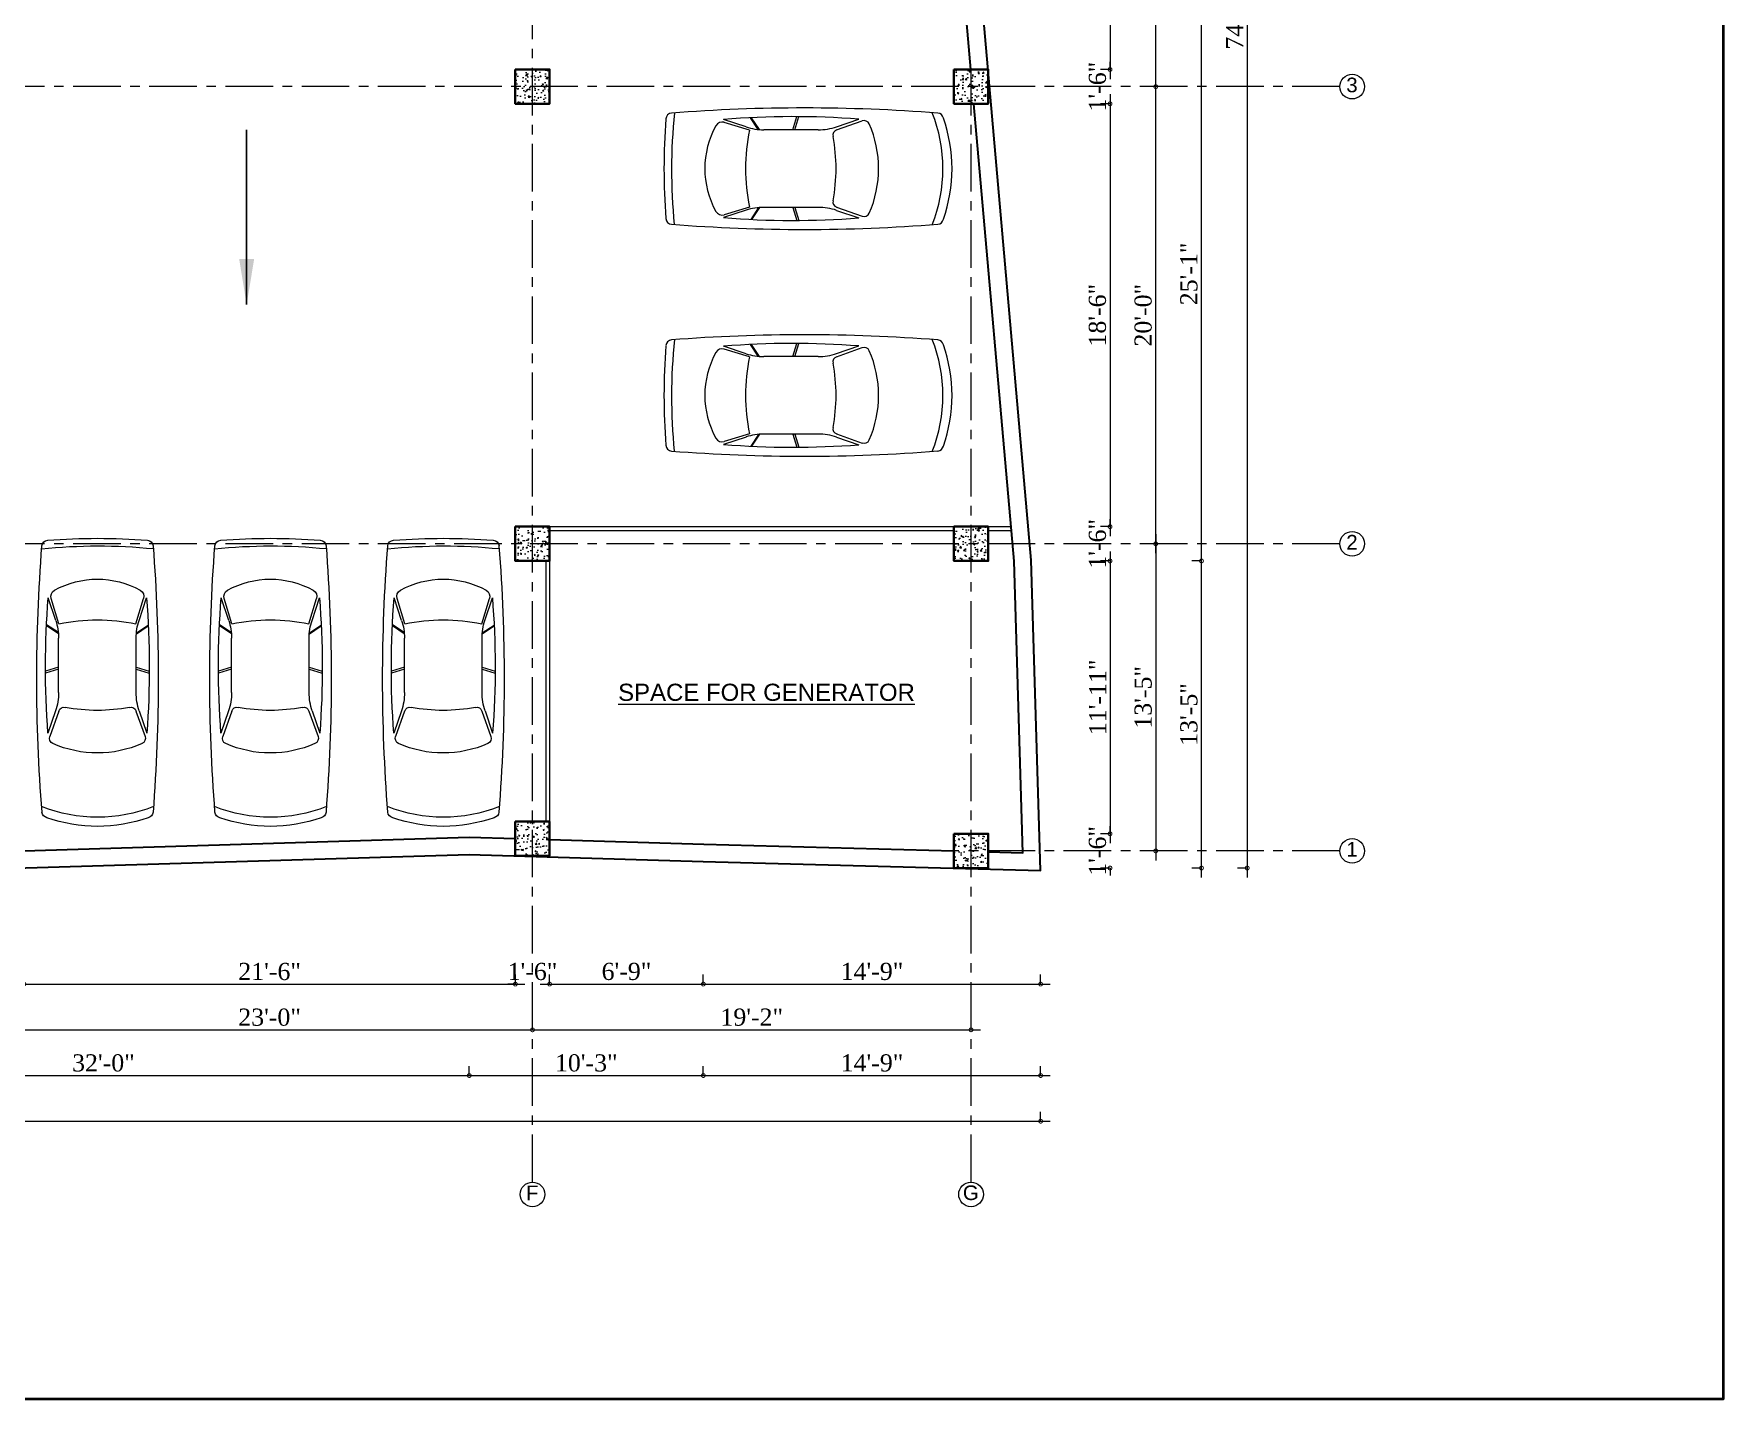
# Model space of a CAD drawing. Header units: inches. Extents: x 5223 to 201172, y -52570 to -12314.
# Drawn here: x 194687 to 195574, y -52570 to -51853 of the extents above; entities that cross this region are included whole.
import ezdxf

# ---------------------------------------------------------------- set-up
doc = ezdxf.new("R2010")
doc.units = ezdxf.units.IN
doc.header["$LTSCALE"] = 20
doc.header["$MEASUREMENT"] = 0
doc.header["$PDMODE"] = 98
doc.linetypes.add('CENTER', pattern=[2, 1.25, -0.25, 0.25, -0.25])
for name, color, linetype, lineweight in [('border', 242, 'Continuous', 40), ('CL', 252, 'CENTER', 5), ('column', 1, 'Continuous', 35), ('D-DIM', 5, 'Continuous', 13), ('Dim', 7, 'Continuous', 9), ('Dimention', 77, 'Continuous', 9), ('ELE 0.9', 252, 'Continuous', 9), ('FIXT', 34, 'Continuous', 5), ('hatch', 30, 'Continuous', 9), ('leader lines', 191, 'Continuous', 9), ('T-TEXT', 7, 'Continuous', 13), ('text', 247, 'Continuous', 13), ('Wall', 7, 'Continuous', 30)]:
    doc.layers.add(name, color=color, linetype=linetype, lineweight=lineweight)
doc.styles.get("Standard").update_dxf_attribs({"font": 'ARIALN.TTF'})
doc.styles.add('Times', font='times.ttf')
doc.dimstyles.new('D100', dxfattribs={"dimtxt": 8, "dimasz": 9, "dimexe": 5, "dimexo": 5, "dimgap": 2, "dimtad": 1, "dimdec": 0, "dimzin": 3, "dimdsep": 46, "dimlunit": 4, "dimtxsty": 'Times', "dimblk": 'DOTSMALL', "dimcen": 0.09, "dimdle": 5, "dimaunit": 1, "dimadec": 3, "dimazin": 0, "dimtfac": 1, "dimtdec": 0, "dimtix": 1, "dimtofl": 0, "dimtmove": 1, "dimatfit": 0, "dimfxl": 1, "dimtolj": 1, "dimtzin": 0, "dimarcsym": 0})
doc.dimstyles.get("Standard").update_dxf_attribs({"dimtxt": 12, "dimasz": 9, "dimexe": 6, "dimexo": 12, "dimgap": 0.09, "dimtad": 0, "dimdec": 0, "dimzin": 0, "dimdsep": 46, "dimlunit": 4, "dimtxsty": 'Standard', "dimcen": 3, "dimadec": 0, "dimazin": 0, "dimtfac": 1, "dimtdec": 0, "dimtofl": 0, "dimtmove": 0, "dimatfit": 3, "dimfxl": 1, "dimtolj": 1, "dimtzin": 0, "dimarcsym": 0})

# ---------------------------------------------------------------- blocks, each defined once
blk = doc.blocks.new('COL')
at = {"layer": 'ELE 0.9'}
h = blk.add_hatch(dxfattribs=at)
h.set_pattern_fill('AR-CONC', color=256, style=0)
h.set_pattern_definition([(50, (0, 0), (7.17260183, -0.62752135), [0.75, -8.25]), (355, (0, 0), (-1.38751334, 7.52192134), [0.6, -6.6]), (100.4514, (0.598, -0.052), (5.78509382, 6.89439542), [0.6374019, -7.01142112]), (46.1842, (0, 2), (10.6724105, -1.65519014), [1.125, -12.375]), (96.6356, (0.889, 1.862), (9.34662706, 9.7411787), [0.9561029, -10.51713]), (351.1842, (0, 2), (9.34661945, 9.741186), [0.9, -9.9]), (21, (1, 1.5), (5.96907052, -4.0261889), [0.75, -8.25]), (326, (1, 1.5), (2.43315332, 7.25150045), [0.6, -6.6]), (71.4514, (1.4974, 1.1645), (8.4022263, 3.22530497), [0.6374019, -7.01142112]), (37.5, (0, 0), (0.121598553, 3.32893854), [0, -6.52, 0, -6.7, 0, -6.625]), (7.5, (0, 0), (2.630695374, 3.94411712), [0, -3.82, 0, -6.37, 0, -2.525]), (327.5, (-2.23, 0), (5.33822436, -0.225548717), [0, -2.5, 0, -7.8, 0, -10.35]), (317.5, (-3.23, 0), (5.8318617, 1.00104982), [0, -3.25, 0, -5.18, 0, -7.35])])
h.paths.add_polyline_path([(151149.68, -27522.26), (151149.68, -27540.26), (151167.68, -27540.26), (151167.68, -27522.26)])
at = {"layer": 'column'}
blk.add_lwpolyline([(151149.68, -27522.26), (151167.68, -27522.26), (151167.68, -27540.26)], dxfattribs=at)
blk.add_lwpolyline([(151149.68, -27522.26), (151167.68, -27522.26), (151167.68, -27540.26), (151149.68, -27540.26)], close=True, dxfattribs=at)
blk = doc.blocks.new('mb-xecon4')
for p, q in [((2455, 604), (2392, 809)), ((2488, 604), (2425, 809)), ((3010, 607), (3132, 793)), ((3023, 608), (3144, 793)), ((1802, 601), (1404, 743)), ((1804, 651), (1455, 770)), ((2089, 604), (2940, 604)), ((3166, 599), (3560, 720)), ((3218, 649), (3570, 765)), ((1802, -605), (1404, -747)), ((1804, -655), (1455, -774)), ((2089, -608), (2940, -608)), ((2455, -608), (2392, -813)), ((2488, -608), (2425, -813)), ((3010, -611), (3132, -797)), ((3026, -612), (3146, -796)), ((3166, -603), (3560, -724)), ((3218, -653), (3570, -769))]:
    blk.add_line(p, q)
for centre, radius, start, end in [((231, 770), 98.5, 94.7676, 167.5073), ((2500, -2), 2359, 158.1738, 201.7093), ((2308, -25730), 26679, 85.545, 94.4823), ((2482, -12703), 13512, 85.3789, 94.3571), ((-4522, 6), 8903, 354.3356, 5.5832), ((4373, 771), 98.5, 4.3031, 85.2614), ((2380, 0), 2380, 160.5862, 199.4138), ((2872, -2), 1726, 156.1789, 203.8211), ((1374, 659), 88.7, 70.353, 156.1789), ((1772, 518), 88.7, 349.1015, 70.353), ((2089, 1491), 887, 251.2286, 270), ((2940, 1491), 887, 270, 288.2564), ((147, -2), 3078, 348.7342, 11.2658), ((3593, 614), 111, 28.9569, 107.0145), ((2479, -2), 1383, 331.0431, 28.9569), ((-5871, 0), 10371, 355.6969, 4.3031), ((4469, -2), 2658, 169.1015, 190.8985), ((1772, -521), 88.7, 289.647, 10.8985), ((231, -770), 98.5, 192.4927, 265.2324), ((1374, -663), 88.7, 203.8211, 289.647), ((2482, 12699), 13512, 265.6429, 274.6211), ((2089, -1495), 887, 90, 108.7714), ((2940, -1495), 887, 71.7436, 90), ((3593, -618), 111, 252.9855, 331.0431), ((4373, -771), 98.5, 274.7386, 355.6969), ((2308, 25730), 26679, 265.5177, 274.455)]:
    blk.add_arc(centre, radius, start, end)
blk = doc.blocks.new('car')
at = {"layer": 'FIXT', "lineweight": 0, "xscale": 0.03360000000702712, "yscale": 0.03360000000702712, "zscale": 0.03360000000702712, "rotation": 270}
blk.add_blockref('mb-xecon4', (192901.68, -51417.7), dxfattribs=at)
blk = doc.blocks.new('_DotSmall')
at = {"layer": 'Dimention', "color": 0, "const_width": 0.5}
blk.add_lwpolyline([(-0.0625, 0, 1), (0.0625, 0, 1)], format="xyb", close=True, dxfattribs=at)
blk = doc.blocks.new('*D319')
at = {"layer": 'Defpoints', "color": 0, "transparency": 16777216}
for p in [(194681.58, -52352.1), (194939.58, -52352.1), (194939.58, -52352.1)]:
    blk.add_point(p, dxfattribs=at)
at = {"layer": 'Dim', "color": 0, "lineweight": 5, "transparency": 16777216}
for p, q in [((194676.58, -52352.1), (194944.58, -52352.1)), ((194681.58, -52352.1), (194681.58, -52347.1)), ((194939.58, -52352.1), (194939.58, -52347.1))]:
    blk.add_line(p, q, dxfattribs=at)
at = {"layer": 'Dim', "color": 0, "lineweight": 5, "transparency": 16777216, "xscale": 4, "yscale": 4, "zscale": 4, "rotation": 180}
blk.add_blockref('_DotSmall', (194681.58, -52352.1), dxfattribs=at)
at = {"layer": 'Dim', "color": 0, "lineweight": 5, "transparency": 16777216, "xscale": 4, "yscale": 4, "zscale": 4}
blk.add_blockref('_DotSmall', (194939.58, -52352.1), dxfattribs=at)
at = {"layer": 'Dim', "color": 0, "transparency": 16777216, "insert": (194810.58, -52345.52), "char_height": 9, "attachment_point": 5, "style": 'Times'}
blk.add_mtext('\\A1;21\'-6"', dxfattribs=at)
blk = doc.blocks.new('*D320')
at = {"layer": 'Defpoints', "color": 0, "transparency": 16777216}
for p in [(194939.58, -52352.1), (194957.58, -52352.1), (194957.58, -52352.1)]:
    blk.add_point(p, dxfattribs=at)
at = {"layer": 'Dim', "color": 0, "lineweight": 5, "transparency": 16777216}
for p, q in [((194939.58, -52352.1), (194935.58, -52352.1)), ((194939.58, -52352.1), (194939.58, -52347.1)), ((194957.58, -52352.1), (194957.58, -52347.1)), ((194957.58, -52352.1), (194961.58, -52352.1))]:
    blk.add_line(p, q, dxfattribs=at)
at = {"layer": 'Dim', "color": 0, "lineweight": 5, "transparency": 16777216, "xscale": 4, "yscale": 4, "zscale": 4}
blk.add_blockref('_DotSmall', (194939.58, -52352.1), dxfattribs=at)
at = {"layer": 'Dim', "color": 0, "lineweight": 5, "transparency": 16777216, "xscale": 4, "yscale": 4, "zscale": 4, "rotation": 180}
blk.add_blockref('_DotSmall', (194957.58, -52352.1), dxfattribs=at)
at = {"layer": 'Dim', "color": 0, "transparency": 16777216, "insert": (194948.58, -52345.52), "char_height": 9, "attachment_point": 5, "style": 'Times'}
blk.add_mtext('\\A1;1\'-6"', dxfattribs=at)
blk = doc.blocks.new('*D245')
at = {"layer": 'Defpoints', "color": 0, "transparency": 16777216}
for p in [(194672.56, -52376.1), (194948.58, -52376.1), (194948.58, -52376.1)]:
    blk.add_point(p, dxfattribs=at)
at = {"layer": 'Dim', "color": 0, "lineweight": 5, "transparency": 16777216}
for p, q in [((194667.56, -52376.1), (194953.58, -52376.1)), ((194672.56, -52376.1), (194672.56, -52371.1)), ((194948.58, -52376.1), (194948.58, -52371.1))]:
    blk.add_line(p, q, dxfattribs=at)
at = {"layer": 'Dim', "color": 0, "lineweight": 5, "transparency": 16777216, "xscale": 4, "yscale": 4, "zscale": 4, "rotation": 180}
blk.add_blockref('_DotSmall', (194672.56, -52376.1), dxfattribs=at)
at = {"layer": 'Dim', "color": 0, "lineweight": 5, "transparency": 16777216, "xscale": 4, "yscale": 4, "zscale": 4}
blk.add_blockref('_DotSmall', (194948.58, -52376.1), dxfattribs=at)
at = {"layer": 'Dim', "color": 0, "transparency": 16777216, "insert": (194810.57, -52369.52), "char_height": 9, "attachment_point": 5, "style": 'Times'}
blk.add_mtext('\\A1;23\'-0"', dxfattribs=at)
blk = doc.blocks.new('*D248')
at = {"layer": 'Defpoints', "color": 0, "transparency": 16777216}
for p in [(194531.3, -52400.1), (194915.37, -52400.1), (194915.37, -52400.1)]:
    blk.add_point(p, dxfattribs=at)
at = {"layer": 'Dim', "color": 0, "lineweight": 5, "transparency": 16777216}
for p, q in [((194531.3, -52400.1), (194531.3, -52395.1)), ((194915.37, -52400.1), (194915.37, -52395.1)), ((194526.3, -52400.1), (194920.37, -52400.1))]:
    blk.add_line(p, q, dxfattribs=at)
at = {"layer": 'Dim', "color": 0, "lineweight": 5, "transparency": 16777216, "xscale": 4, "yscale": 4, "zscale": 4, "rotation": 180}
blk.add_blockref('_DotSmall', (194531.3, -52400.1), dxfattribs=at)
at = {"layer": 'Dim', "color": 0, "lineweight": 5, "transparency": 16777216, "xscale": 4, "yscale": 4, "zscale": 4}
blk.add_blockref('_DotSmall', (194915.37, -52400.1), dxfattribs=at)
at = {"layer": 'Dim', "color": 0, "transparency": 16777216, "insert": (194723.34, -52393.52), "char_height": 9, "attachment_point": 5, "style": 'Times'}
blk.add_mtext('\\A1;32\'-0"', dxfattribs=at)
blk = doc.blocks.new('*D249')
at = {"layer": 'Defpoints', "color": 0, "transparency": 16777216}
for p in [(194915.37, -52400.1), (195038.26, -52400.1), (195038.26, -52400.1)]:
    blk.add_point(p, dxfattribs=at)
at = {"layer": 'Dim', "color": 0, "lineweight": 5, "transparency": 16777216}
for p, q in [((194915.37, -52400.1), (194915.37, -52395.1)), ((195038.26, -52400.1), (195038.26, -52395.1)), ((194910.37, -52400.1), (195043.26, -52400.1))]:
    blk.add_line(p, q, dxfattribs=at)
at = {"layer": 'Dim', "color": 0, "lineweight": 5, "transparency": 16777216, "xscale": 4, "yscale": 4, "zscale": 4, "rotation": 180}
blk.add_blockref('_DotSmall', (194915.37, -52400.1), dxfattribs=at)
at = {"layer": 'Dim', "color": 0, "lineweight": 5, "transparency": 16777216, "xscale": 4, "yscale": 4, "zscale": 4}
blk.add_blockref('_DotSmall', (195038.26, -52400.1), dxfattribs=at)
at = {"layer": 'Dim', "color": 0, "transparency": 16777216, "insert": (194976.81, -52393.52), "char_height": 9, "attachment_point": 5, "style": 'Times'}
blk.add_mtext('\\A1;10\'-3"', dxfattribs=at)
blk = doc.blocks.new('*D250')
at = {"layer": 'Defpoints', "color": 0, "transparency": 16777216}
for p in [(195038.26, -52400.1), (195215.34, -52400.1), (195215.34, -52400.1)]:
    blk.add_point(p, dxfattribs=at)
at = {"layer": 'Dim', "color": 0, "lineweight": 5, "transparency": 16777216}
for p, q in [((195038.26, -52400.1), (195038.26, -52395.1)), ((195215.34, -52400.1), (195215.34, -52395.1)), ((195033.26, -52400.1), (195220.34, -52400.1))]:
    blk.add_line(p, q, dxfattribs=at)
at = {"layer": 'Dim', "color": 0, "lineweight": 5, "transparency": 16777216, "xscale": 4, "yscale": 4, "zscale": 4, "rotation": 180}
blk.add_blockref('_DotSmall', (195038.26, -52400.1), dxfattribs=at)
at = {"layer": 'Dim', "color": 0, "lineweight": 5, "transparency": 16777216, "xscale": 4, "yscale": 4, "zscale": 4}
blk.add_blockref('_DotSmall', (195215.34, -52400.1), dxfattribs=at)
at = {"layer": 'Dim', "color": 0, "transparency": 16777216, "insert": (195126.8, -52393.5), "char_height": 9, "attachment_point": 5, "style": 'Times'}
blk.add_mtext('\\A1;14\'-9"', dxfattribs=at)
blk = doc.blocks.new('*D251')
at = {"layer": 'Defpoints', "color": 0, "transparency": 16777216}
for p in [(194075.58, -52424.1), (195215.34, -52424.1), (195215.34, -52424.1)]:
    blk.add_point(p, dxfattribs=at)
at = {"layer": 'Dim', "color": 0, "lineweight": 5, "transparency": 16777216}
for p, q in [((194075.58, -52424.1), (194075.58, -52419.1)), ((195215.34, -52424.1), (195215.34, -52419.1)), ((194070.58, -52424.1), (195220.34, -52424.1))]:
    blk.add_line(p, q, dxfattribs=at)
at = {"layer": 'Dim', "color": 0, "lineweight": 5, "transparency": 16777216, "xscale": 4, "yscale": 4, "zscale": 4, "rotation": 180}
blk.add_blockref('_DotSmall', (194075.58, -52424.1), dxfattribs=at)
at = {"layer": 'Dim', "color": 0, "lineweight": 5, "transparency": 16777216, "xscale": 4, "yscale": 4, "zscale": 4}
blk.add_blockref('_DotSmall', (195215.34, -52424.1), dxfattribs=at)
at = {"layer": 'Dim', "color": 0, "transparency": 16777216, "insert": (194645.46, -52417.5), "char_height": 9, "attachment_point": 5, "style": 'Times'}
blk.add_mtext('\\A1;95\'-0"', dxfattribs=at)
blk = doc.blocks.new('*D257')
at = {"layer": 'Defpoints', "color": 0, "transparency": 16777216}
for p in [(195251.77, -51697.96), (195251.77, -51871.96), (195251.77, -51871.96)]:
    blk.add_point(p, dxfattribs=at)
at = {"layer": 'Dim', "color": 0, "lineweight": 5, "transparency": 16777216}
for p, q in [((195251.77, -51692.96), (195251.77, -51876.96)), ((195251.77, -51697.96), (195246.77, -51697.96)), ((195251.77, -51871.96), (195246.77, -51871.96))]:
    blk.add_line(p, q, dxfattribs=at)
at = {"layer": 'Dim', "color": 0, "lineweight": 5, "transparency": 16777216, "xscale": 4, "yscale": 4, "zscale": 4}
for p, rotation in [((195251.77, -51697.96), 90), ((195251.77, -51871.96), 270)]:
    blk.add_blockref('_DotSmall', p, dxfattribs=dict(at, rotation=rotation))
at = {"layer": 'Dim', "color": 0, "transparency": 16777216, "insert": (195245.19, -51784.96), "char_height": 9, "attachment_point": 5, "rotation": 90, "style": 'Times'}
blk.add_mtext('\\A1;14\'-6"', dxfattribs=at)
blk = doc.blocks.new('*D258')
at = {"layer": 'Defpoints', "color": 0, "transparency": 16777216}
for p in [(195251.77, -51871.96), (195251.77, -51889.96), (195251.77, -51889.96)]:
    blk.add_point(p, dxfattribs=at)
at = {"layer": 'Dim', "color": 0, "lineweight": 5, "transparency": 16777216}
for p, q in [((195251.77, -51871.96), (195246.77, -51871.96)), ((195251.77, -51871.96), (195251.77, -51867.96)), ((195251.77, -51889.96), (195246.77, -51889.96)), ((195251.77, -51889.96), (195251.77, -51893.96))]:
    blk.add_line(p, q, dxfattribs=at)
at = {"layer": 'Dim', "color": 0, "lineweight": 5, "transparency": 16777216, "xscale": 4, "yscale": 4, "zscale": 4}
for p, rotation in [((195251.77, -51871.96), 270), ((195251.77, -51889.96), 90)]:
    blk.add_blockref('_DotSmall', p, dxfattribs=dict(at, rotation=rotation))
at = {"layer": 'Dim', "color": 0, "transparency": 16777216, "insert": (195245.19, -51880.96), "char_height": 9, "attachment_point": 5, "rotation": 90, "style": 'Times'}
blk.add_mtext('\\A1;1\'-6"', dxfattribs=at)
blk = doc.blocks.new('*D259')
at = {"layer": 'Defpoints', "color": 0, "transparency": 16777216}
for p in [(195251.77, -51889.96), (195251.77, -52111.96), (195251.77, -52111.96)]:
    blk.add_point(p, dxfattribs=at)
at = {"layer": 'Dim', "color": 0, "lineweight": 5, "transparency": 16777216}
for p, q in [((195251.77, -51889.96), (195246.77, -51889.96)), ((195251.77, -51884.96), (195251.77, -52116.96)), ((195251.77, -52111.96), (195246.77, -52111.96))]:
    blk.add_line(p, q, dxfattribs=at)
at = {"layer": 'Dim', "color": 0, "lineweight": 5, "transparency": 16777216, "xscale": 4, "yscale": 4, "zscale": 4}
for p, rotation in [((195251.77, -51889.96), 90), ((195251.77, -52111.96), 270)]:
    blk.add_blockref('_DotSmall', p, dxfattribs=dict(at, rotation=rotation))
at = {"layer": 'Dim', "color": 0, "transparency": 16777216, "insert": (195245.19, -52000.96), "char_height": 9, "attachment_point": 5, "rotation": 90, "style": 'Times'}
blk.add_mtext('\\A1;18\'-6"', dxfattribs=at)
blk = doc.blocks.new('*D260')
at = {"layer": 'Defpoints', "color": 0, "transparency": 16777216}
for p in [(195251.77, -52111.96), (195251.77, -52129.96), (195251.77, -52129.96)]:
    blk.add_point(p, dxfattribs=at)
at = {"layer": 'Dim', "color": 0, "lineweight": 5, "transparency": 16777216}
for p, q in [((195251.77, -52111.96), (195246.77, -52111.96)), ((195251.77, -52111.96), (195251.77, -52107.96)), ((195251.77, -52129.96), (195246.77, -52129.96)), ((195251.77, -52129.96), (195251.77, -52133.96))]:
    blk.add_line(p, q, dxfattribs=at)
at = {"layer": 'Dim', "color": 0, "lineweight": 5, "transparency": 16777216, "xscale": 4, "yscale": 4, "zscale": 4}
for p, rotation in [((195251.77, -52111.96), 270), ((195251.77, -52129.96), 90)]:
    blk.add_blockref('_DotSmall', p, dxfattribs=dict(at, rotation=rotation))
at = {"layer": 'Dim', "color": 0, "transparency": 16777216, "insert": (195245.19, -52120.96), "char_height": 9, "attachment_point": 5, "rotation": 90, "style": 'Times'}
blk.add_mtext('\\A1;1\'-6"', dxfattribs=at)
blk = doc.blocks.new('*D261')
at = {"layer": 'Defpoints', "color": 0, "transparency": 16777216}
for p in [(195275.77, -51880.96), (195275.77, -51880.96), (195275.77, -52120.96)]:
    blk.add_point(p, dxfattribs=at)
at = {"layer": 'Dim', "color": 0, "lineweight": 5, "transparency": 16777216}
for p, q in [((195275.77, -51880.96), (195270.77, -51880.96)), ((195275.77, -52125.96), (195275.77, -51875.96)), ((195275.77, -52120.96), (195270.77, -52120.96))]:
    blk.add_line(p, q, dxfattribs=at)
at = {"layer": 'Dim', "color": 0, "lineweight": 5, "transparency": 16777216, "xscale": 4, "yscale": 4, "zscale": 4}
for p, rotation in [((195275.77, -51880.96), 90), ((195275.77, -52120.96), 270)]:
    blk.add_blockref('_DotSmall', p, dxfattribs=dict(at, rotation=rotation))
at = {"layer": 'Dim', "color": 0, "transparency": 16777216, "insert": (195269.19, -52000.96), "char_height": 9, "attachment_point": 5, "rotation": 90, "style": 'Times'}
blk.add_mtext('\\A1;20\'-0"', dxfattribs=at)
blk = doc.blocks.new('*D262')
at = {"layer": 'Defpoints', "color": 0, "transparency": 16777216}
for p in [(195275.77, -51688.96), (195275.77, -51688.96), (195275.77, -51880.96)]:
    blk.add_point(p, dxfattribs=at)
at = {"layer": 'Dim', "color": 0, "lineweight": 5, "transparency": 16777216}
for p, q in [((195275.77, -51885.96), (195275.77, -51683.96)), ((195275.77, -51688.96), (195270.77, -51688.96)), ((195275.77, -51880.96), (195270.77, -51880.96))]:
    blk.add_line(p, q, dxfattribs=at)
at = {"layer": 'Dim', "color": 0, "lineweight": 5, "transparency": 16777216, "xscale": 4, "yscale": 4, "zscale": 4}
for p, rotation in [((195275.77, -51688.96), 90), ((195275.77, -51880.96), 270)]:
    blk.add_blockref('_DotSmall', p, dxfattribs=dict(at, rotation=rotation))
at = {"layer": 'Dim', "color": 0, "transparency": 16777216, "insert": (195269.19, -51784.96), "char_height": 9, "attachment_point": 5, "rotation": 90, "style": 'Times'}
blk.add_mtext('\\A1;16\'-0"', dxfattribs=at)
blk = doc.blocks.new('*D265')
at = {"layer": 'Defpoints', "color": 0, "transparency": 16777216}
for p in [(195299.77, -52129.96), (195299.77, -52129.96), (195299.77, -52291.17)]:
    blk.add_point(p, dxfattribs=at)
at = {"layer": 'Dim', "color": 0, "lineweight": 5, "transparency": 16777216}
for p, q in [((195299.77, -52129.96), (195294.77, -52129.96)), ((195299.77, -52296.17), (195299.77, -52124.96)), ((195299.77, -52291.17), (195294.77, -52291.17))]:
    blk.add_line(p, q, dxfattribs=at)
at = {"layer": 'Dim', "color": 0, "lineweight": 5, "transparency": 16777216, "xscale": 4, "yscale": 4, "zscale": 4}
for p, rotation in [((195299.77, -52129.96), 90), ((195299.77, -52291.17), 270)]:
    blk.add_blockref('_DotSmall', p, dxfattribs=dict(at, rotation=rotation))
at = {"layer": 'Dim', "color": 0, "transparency": 16777216, "insert": (195293.19, -52210.57), "char_height": 9, "attachment_point": 5, "rotation": 90, "style": 'Times'}
blk.add_mtext('\\A1;13\'-5"', dxfattribs=at)
blk = doc.blocks.new('*D266')
at = {"layer": 'Defpoints', "color": 0, "transparency": 16777216}
for p in [(195299.77, -51828.59), (195299.77, -51828.59), (195299.77, -52129.96)]:
    blk.add_point(p, dxfattribs=at)
at = {"layer": 'Dim', "color": 0, "lineweight": 5, "transparency": 16777216}
for p, q in [((195299.77, -51828.59), (195294.77, -51828.59)), ((195299.77, -52134.96), (195299.77, -51823.59)), ((195299.77, -52129.96), (195294.77, -52129.96))]:
    blk.add_line(p, q, dxfattribs=at)
at = {"layer": 'Dim', "color": 0, "lineweight": 5, "transparency": 16777216, "xscale": 4, "yscale": 4, "zscale": 4}
for p, rotation in [((195299.77, -51828.59), 90), ((195299.77, -52129.96), 270)]:
    blk.add_blockref('_DotSmall', p, dxfattribs=dict(at, rotation=rotation))
at = {"layer": 'Dim', "color": 0, "transparency": 16777216, "insert": (195293.19, -51979.28), "char_height": 9, "attachment_point": 5, "rotation": 90, "style": 'Times'}
blk.add_mtext('\\A1;25\'-1"', dxfattribs=at)
blk = doc.blocks.new('*D272')
at = {"layer": 'Defpoints', "color": 0, "transparency": 16777216}
for p in [(195323.77, -51392.26), (195323.77, -52291.17), (195323.77, -52291.17)]:
    blk.add_point(p, dxfattribs=at)
at = {"layer": 'Dim', "color": 0, "lineweight": 5, "transparency": 16777216}
for p, q in [((195323.77, -51392.26), (195318.77, -51392.26)), ((195323.77, -51387.26), (195323.77, -52296.17)), ((195323.77, -52291.17), (195318.77, -52291.17))]:
    blk.add_line(p, q, dxfattribs=at)
at = {"layer": 'Dim', "color": 0, "lineweight": 5, "transparency": 16777216, "xscale": 4, "yscale": 4, "zscale": 4}
for p, rotation in [((195323.77, -51392.26), 90), ((195323.77, -52291.17), 270)]:
    blk.add_blockref('_DotSmall', p, dxfattribs=dict(at, rotation=rotation))
at = {"layer": 'Dim', "color": 0, "transparency": 16777216, "insert": (195317.18, -51841.71), "char_height": 9, "attachment_point": 5, "rotation": 90, "style": 'Times'}
blk.add_mtext('\\A1;74\'-11"', dxfattribs=at)
blk = doc.blocks.new('*D326')
at = {"layer": 'Defpoints', "color": 0, "transparency": 16777216}
for p in [(194957.58, -52352.1), (195038.26, -52352.1), (195038.26, -52352.1)]:
    blk.add_point(p, dxfattribs=at)
at = {"layer": 'Dim', "color": 0, "lineweight": 5, "transparency": 16777216}
for p, q in [((194952.58, -52352.1), (195043.26, -52352.1)), ((194957.58, -52352.1), (194957.58, -52347.1)), ((195038.26, -52352.1), (195038.26, -52347.1))]:
    blk.add_line(p, q, dxfattribs=at)
at = {"layer": 'Dim', "color": 0, "lineweight": 5, "transparency": 16777216, "xscale": 4, "yscale": 4, "zscale": 4, "rotation": 180}
blk.add_blockref('_DotSmall', (194957.58, -52352.1), dxfattribs=at)
at = {"layer": 'Dim', "color": 0, "lineweight": 5, "transparency": 16777216, "xscale": 4, "yscale": 4, "zscale": 4}
blk.add_blockref('_DotSmall', (195038.26, -52352.1), dxfattribs=at)
at = {"layer": 'Dim', "color": 0, "transparency": 16777216, "insert": (194997.92, -52345.5), "char_height": 9, "attachment_point": 5, "style": 'Times'}
blk.add_mtext('\\A1;6\'-9"', dxfattribs=at)
blk = doc.blocks.new('*D327')
at = {"layer": 'Defpoints', "color": 0, "transparency": 16777216}
for p in [(195038.26, -52352.1), (195215.34, -52352.1), (195215.34, -52352.1)]:
    blk.add_point(p, dxfattribs=at)
at = {"layer": 'Dim', "color": 0, "lineweight": 5, "transparency": 16777216}
for p, q in [((195033.26, -52352.1), (195220.34, -52352.1)), ((195038.26, -52352.1), (195038.26, -52347.1)), ((195215.34, -52352.1), (195215.34, -52347.1))]:
    blk.add_line(p, q, dxfattribs=at)
at = {"layer": 'Dim', "color": 0, "lineweight": 5, "transparency": 16777216, "xscale": 4, "yscale": 4, "zscale": 4, "rotation": 180}
blk.add_blockref('_DotSmall', (195038.26, -52352.1), dxfattribs=at)
at = {"layer": 'Dim', "color": 0, "lineweight": 5, "transparency": 16777216, "xscale": 4, "yscale": 4, "zscale": 4}
blk.add_blockref('_DotSmall', (195215.34, -52352.1), dxfattribs=at)
at = {"layer": 'Dim', "color": 0, "transparency": 16777216, "insert": (195126.8, -52345.5), "char_height": 9, "attachment_point": 5, "style": 'Times'}
blk.add_mtext('\\A1;14\'-9"', dxfattribs=at)
blk = doc.blocks.new('*D328')
at = {"layer": 'Defpoints', "color": 0, "transparency": 16777216}
for p in [(194948.58, -52376.1), (195178.8, -52376.1), (195178.8, -52376.1)]:
    blk.add_point(p, dxfattribs=at)
at = {"layer": 'Dim', "color": 0, "lineweight": 5, "transparency": 16777216}
for p, q in [((194943.58, -52376.1), (195183.8, -52376.1)), ((194948.58, -52376.1), (194948.58, -52371.1)), ((195178.8, -52376.1), (195178.8, -52371.1))]:
    blk.add_line(p, q, dxfattribs=at)
at = {"layer": 'Dim', "color": 0, "lineweight": 5, "transparency": 16777216, "xscale": 4, "yscale": 4, "zscale": 4, "rotation": 180}
blk.add_blockref('_DotSmall', (194948.58, -52376.1), dxfattribs=at)
at = {"layer": 'Dim', "color": 0, "lineweight": 5, "transparency": 16777216, "xscale": 4, "yscale": 4, "zscale": 4}
blk.add_blockref('_DotSmall', (195178.8, -52376.1), dxfattribs=at)
at = {"layer": 'Dim', "color": 0, "transparency": 16777216, "insert": (195063.69, -52369.5), "char_height": 9, "attachment_point": 5, "style": 'Times'}
blk.add_mtext('\\A1;19\'-2"', dxfattribs=at)
blk = doc.blocks.new('*D329')
at = {"layer": 'Defpoints', "color": 0, "transparency": 16777216}
for p in [(195251.77, -52129.96), (195251.77, -52273.17), (195251.77, -52273.17)]:
    blk.add_point(p, dxfattribs=at)
at = {"layer": 'Dim', "color": 0, "lineweight": 5, "transparency": 16777216}
for p, q in [((195251.77, -52129.96), (195246.77, -52129.96)), ((195251.77, -52124.96), (195251.77, -52278.17)), ((195251.77, -52273.17), (195246.77, -52273.17))]:
    blk.add_line(p, q, dxfattribs=at)
at = {"layer": 'Dim', "color": 0, "lineweight": 5, "transparency": 16777216, "xscale": 4, "yscale": 4, "zscale": 4}
for p, rotation in [((195251.77, -52129.96), 90), ((195251.77, -52273.17), 270)]:
    blk.add_blockref('_DotSmall', p, dxfattribs=dict(at, rotation=rotation))
at = {"layer": 'Dim', "color": 0, "transparency": 16777216, "insert": (195245.27, -52201.57), "char_height": 9, "attachment_point": 5, "rotation": 90, "style": 'Times'}
blk.add_mtext('\\A1;11\'-11"', dxfattribs=at)
blk = doc.blocks.new('*D330')
at = {"layer": 'Defpoints', "color": 0, "transparency": 16777216}
for p in [(195251.77, -52273.17), (195251.77, -52291.17), (195251.77, -52291.17)]:
    blk.add_point(p, dxfattribs=at)
at = {"layer": 'Dim', "color": 0, "lineweight": 5, "transparency": 16777216}
for p, q in [((195251.77, -52273.17), (195251.77, -52269.17)), ((195251.77, -52273.17), (195246.77, -52273.17)), ((195251.77, -52291.17), (195246.77, -52291.17)), ((195251.77, -52291.17), (195251.77, -52295.17))]:
    blk.add_line(p, q, dxfattribs=at)
at = {"layer": 'Dim', "color": 0, "lineweight": 5, "transparency": 16777216, "xscale": 4, "yscale": 4, "zscale": 4}
for p, rotation in [((195251.77, -52273.17), 270), ((195251.77, -52291.17), 90)]:
    blk.add_blockref('_DotSmall', p, dxfattribs=dict(at, rotation=rotation))
at = {"layer": 'Dim', "color": 0, "transparency": 16777216, "insert": (195245.19, -52282.17), "char_height": 9, "attachment_point": 5, "rotation": 90, "style": 'Times'}
blk.add_mtext('\\A1;1\'-6"', dxfattribs=at)
blk = doc.blocks.new('*D331')
at = {"layer": 'Defpoints', "color": 0, "transparency": 16777216}
for p in [(195275.77, -52120.96), (195275.77, -52282.17), (195275.77, -52282.17)]:
    blk.add_point(p, dxfattribs=at)
at = {"layer": 'Dim', "color": 0, "lineweight": 5, "transparency": 16777216}
for p, q in [((195275.77, -52120.96), (195270.77, -52120.96)), ((195275.77, -52115.96), (195275.77, -52287.17)), ((195275.77, -52282.17), (195270.77, -52282.17))]:
    blk.add_line(p, q, dxfattribs=at)
at = {"layer": 'Dim', "color": 0, "lineweight": 5, "transparency": 16777216, "xscale": 4, "yscale": 4, "zscale": 4}
for p, rotation in [((195275.77, -52120.96), 90), ((195275.77, -52282.17), 270)]:
    blk.add_blockref('_DotSmall', p, dxfattribs=dict(at, rotation=rotation))
at = {"layer": 'Dim', "color": 0, "transparency": 16777216, "insert": (195269.19, -52201.57), "char_height": 9, "attachment_point": 5, "rotation": 90, "style": 'Times'}
blk.add_mtext('\\A1;13\'-5"', dxfattribs=at)

msp = doc.modelspace()

# ---------------------------------------------------------------- linework, layer by layer
at = {"layer": 'border'}
msp.add_lwpolyline([(193532.39, -51151.73), (195573.67, -51151.73), (195573.67, -52570.02), (193532.39, -52570.02)], close=True, dxfattribs=at)
at = {"layer": 'CL'}
for p, q in [((194948.58, -52456.05), (194948.58, -51212.26)), ((195178.8, -52456.05), (195178.8, -51871.96)), ((195372.43, -51880.96), (193732.85, -51880.96)), ((195372.43, -52120.96), (193732.85, -52120.96)), ((195372.43, -52282.17), (195169.8, -52282.17))]:
    msp.add_line(p, q, dxfattribs=at)
at = {"layer": 'D-DIM'}
for p, q in [((194957.58, -52111.96), (195169.8, -52111.96)), ((195187.8, -52111.96), (195199.8, -52111.96)), ((194957.58, -52113.96), (195169.8, -52113.96)), ((195187.8, -52113.96), (195199.98, -52113.96)), ((194955.58, -52129.96), (194955.58, -52266.74)), ((194957.58, -52129.96), (194957.58, -52266.74))]:
    msp.add_line(p, q, dxfattribs=at)
at = {"layer": 'leader lines'}
for centre in [(195378.89, -51880.96), (195378.89, -52120.96), (195378.89, -52282.17), (194948.58, -52462.51), (195178.8, -52462.51)]:
    msp.add_circle(centre, 6.46, dxfattribs=at)
at = {"layer": 'Wall'}
for points in [[(193889.82, -51696.52), (193883.21, -51778.75), (193870.43, -52078.67), (193882.22, -52200.74), (193856.62, -52298.39), (194133.66, -52314.25), (194531.3, -52295.67), (194915.37, -52284.03), (195038.26, -52287.66), (195215.34, -52292.39), (195210.38, -52129.58), (195184, -51828.59), (195177.9, -51785.09), (195156.69, -51728.37), (195133.82, -51612.4), (195123.75, -51439.35), (195116.72, -51392.26)], [(195178.77, -51871.96), (195175.06, -51829.61), (195169.12, -51787.32), (195148.01, -51730.83), (195141.52, -51697.96)], [(195187.8, -52282.65), (195206.06, -52283.14), (195201.39, -52130.11), (195180.35, -51889.96)], [(194681.56, -52282.11), (194915.36, -52275.03), (194939.58, -52275.74)], [(194957.58, -52276.27), (195038.51, -52278.66), (195169.8, -52282.17)]]:
    msp.add_lwpolyline(points, dxfattribs=at)

# ---------------------------------------------------------------- block references
at = {"layer": 'D-DIM', "rotation": 270}
for p in [(246586.51, 140977.65), (246586.51, 140858.59)]:
    msp.add_blockref('car', p, dxfattribs=at)
at = {"layer": 'D-DIM', "xscale": -1, "rotation": 180}
for p in [(1818.56, -103686.98), (1909.36, -103686.98), (2000.12, -103686.98)]:
    msp.add_blockref('car', p, dxfattribs=at)
at = {"layer": 'ELE 0.9', "rotation": 1.659189019570969e-07}
for p in [(43789.89, -24349.7), (44020.12, -24349.7), (43789.89, -24589.7), (44020.12, -24589.7), (43789.89, -24744.49), (44020.12, -24750.91)]:
    msp.add_blockref('COL', p, dxfattribs=at)

# ---------------------------------------------------------------- texts
at = {"layer": 'T-TEXT', "ltscale": 0.5, "insert": (195071.43, -52198.97), "char_height": 9, "attachment_point": 5, "rotation": 0}
msp.add_mtext('{\\fArial|b0|i0|c0|p34;\\L\\C7;SPACE FOR GENERATOR}', dxfattribs=at)
at = {"layer": 'text', "char_height": 7.68, "attachment_point": 5, "rotation": 359.99999}
for s, insert in [('{\\fArial Baltic|b0|i0|c0|p34;3}', (195378.78, -51880.14)), ('{\\fArial Baltic|b0|i0|c0|p34;2}', (195378.78, -52120.14)), ('{\\fArial Baltic|b0|i0|c0|p34;1}', (195378.78, -52281.35)), ('{\\fArial Baltic|b0|i0|c0|p34;F}', (194948.47, -52461.69)), ('{\\fArial Baltic|b0|i0|c0|p34;G}', (195178.69, -52461.69))]:
    msp.add_mtext(s, dxfattribs=dict(at, insert=insert))

# ---------------------------------------------------------------- dimensions: what is measured, and where the dimension line sits
at = {"layer": 'Dim'}
for base, p1, p2, picture, middle in [((195323.77, -52291.17), (195323.77, -51392.26), (195323.77, -52291.17), '*D272', (195317.18, -51841.71)), ((195275.77, -51688.96), (195275.77, -51880.96), (195275.77, -51688.96), '*D262', (195269.19, -51784.96)), ((195251.77, -51871.96), (195251.77, -51697.96), (195251.77, -51871.96), '*D257', (195245.19, -51784.96)), ((195299.77, -51828.59), (195299.77, -52129.96), (195299.77, -51828.59), '*D266', (195293.19, -51979.28)), ((195251.77, -51889.96), (195251.77, -51871.96), (195251.77, -51889.96), '*D258', (195245.19, -51880.96)), ((195275.77, -51880.96), (195275.77, -52120.96), (195275.77, -51880.96), '*D261', (195269.19, -52000.96)), ((195251.77, -52111.96), (195251.77, -51889.96), (195251.77, -52111.96), '*D259', (195245.19, -52000.96)), ((195251.77, -52129.96), (195251.77, -52111.96), (195251.77, -52129.96), '*D260', (195245.19, -52120.96)), ((195275.77, -52282.17), (195275.77, -52120.96), (195275.77, -52282.17), '*D331', (195269.19, -52201.57)), ((195251.77, -52273.17), (195251.77, -52129.96), (195251.77, -52273.17), '*D329', (195245.27, -52201.57)), ((195299.77, -52129.96), (195299.77, -52291.17), (195299.77, -52129.96), '*D265', (195293.19, -52210.57)), ((195251.77, -52291.17), (195251.77, -52273.17), (195251.77, -52291.17), '*D330', (195245.19, -52282.17))]:
    dim = msp.add_linear_dim(base=base, p1=p1, p2=p2, angle=90, dimstyle='D100', override={"dimtxt": 9, "dimasz": 4, "dimfxl": 3, "dimfxlon": 1, "dimlwd": 5, "dimlwe": 5}, dxfattribs=at)
    dim.commit()
    dim.dimension.update_dxf_attribs({"geometry": picture, "text_midpoint": middle})
for base, p1, p2, picture, middle in [((194939.58, -52352.1), (194681.58, -52352.1), (194939.58, -52352.1), '*D319', (194810.58, -52345.52)), ((194957.58, -52352.1), (194939.58, -52352.1), (194957.58, -52352.1), '*D320', (194948.58, -52345.52)), ((195038.26, -52352.1), (194957.58, -52352.1), (195038.26, -52352.1), '*D326', (194997.92, -52345.5)), ((195215.34, -52352.1), (195038.26, -52352.1), (195215.34, -52352.1), '*D327', (195126.8, -52345.5)), ((194948.58, -52376.1), (194672.56, -52376.1), (194948.58, -52376.1), '*D245', (194810.57, -52369.52)), ((195178.8, -52376.1), (194948.58, -52376.1), (195178.8, -52376.1), '*D328', (195063.69, -52369.5)), ((194915.37, -52400.1), (194531.3, -52400.1), (194915.37, -52400.1), '*D248', (194723.34, -52393.52)), ((195038.26, -52400.1), (194915.37, -52400.1), (195038.26, -52400.1), '*D249', (194976.81, -52393.52)), ((195215.34, -52400.1), (195038.26, -52400.1), (195215.34, -52400.1), '*D250', (195126.8, -52393.5)), ((195215.34, -52424.1), (194075.58, -52424.1), (195215.34, -52424.1), '*D251', (194645.46, -52417.5))]:
    dim = msp.add_linear_dim(base=base, p1=p1, p2=p2, dimstyle='D100', override={"dimtxt": 9, "dimasz": 4, "dimfxl": 3, "dimfxlon": 1, "dimlwd": 5, "dimlwe": 5}, dxfattribs=at)
    dim.commit()
    dim.dimension.update_dxf_attribs({"geometry": picture, "text_midpoint": middle})

# ---------------------------------------------------------------- leaders
at = {"layer": 'hatch'}
msp.add_leader([(194798.53, -51995.4), (194798.53, -51903.67)], dimstyle='Standard', override={"dimasz": 24, "dimgap": 0.09, "dimtad": 0, "dimfxl": 4, "dimfxlon": 1}, dxfattribs=at)

doc.saveas('drawing.dxf')
